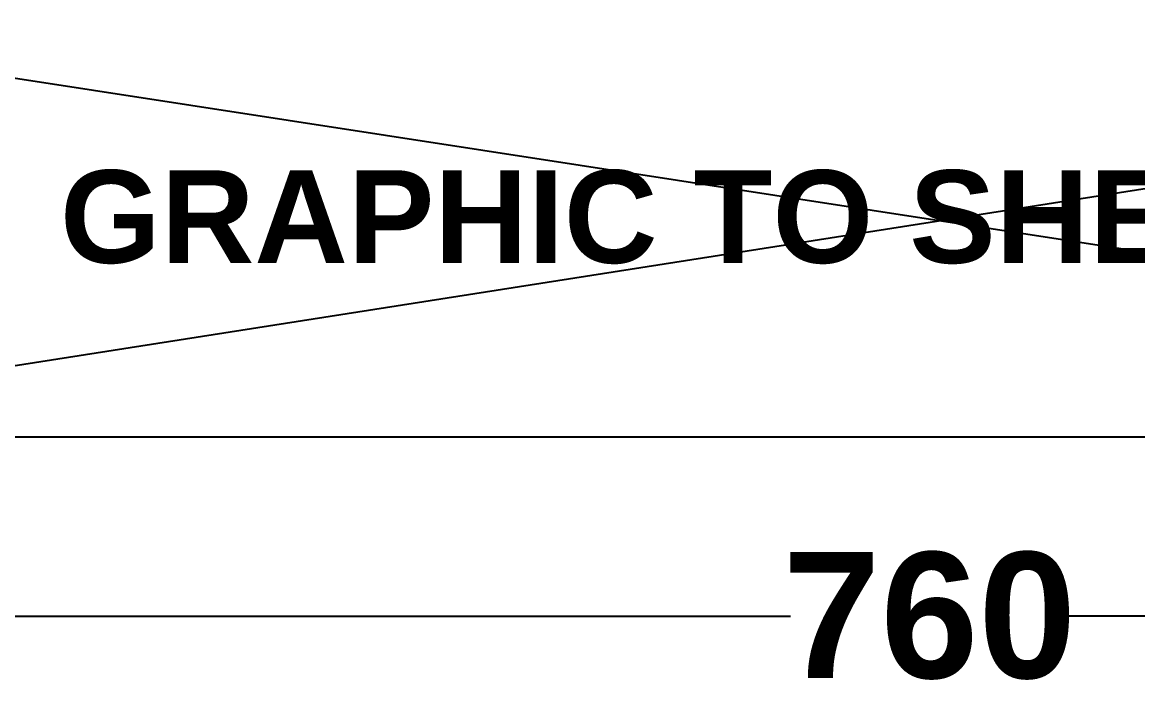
# Model space of a CAD drawing. Header units: centimetres. Extents: x 2 to 137806, y -77553 to 10.
# Drawn here: x 135222 to 135531.9, y -76681.5 to -76493.6 of the extents above; entities that cross this region are included whole.
import ezdxf

# ---------------------------------------------------------------- set-up
doc = ezdxf.new("R2010")
doc.units = ezdxf.units.CM
doc.header["$LTSCALE"] = 40
doc.header["$MEASUREMENT"] = 0
doc.layers.add('WALL', color=7, linetype='Continuous')
doc.styles.get("Standard").update_dxf_attribs({"font": 'arialbd.ttf'})
doc.dimstyles.get("Standard").update_dxf_attribs({"dimtxt": 35, "dimasz": 10, "dimexe": 0.18, "dimexo": 0.0625, "dimgap": 0.09, "dimtad": 0, "dimtih": 1, "dimtoh": 1, "dimdec": 0, "dimzin": 0, "dimdsep": 46, "dimtxsty": 'Standard', "dimcen": 0.09, "dimadec": 0, "dimazin": 0, "dimtfac": 1, "dimtdec": 0, "dimtofl": 0, "dimtmove": 0, "dimatfit": 3, "dimfxl": 1, "dimtolj": 1, "dimtzin": 0, "dimarcsym": 0})

# ---------------------------------------------------------------- blocks, each defined once
blk = doc.blocks.new('*D178')
at = {"layer": 'Defpoints', "color": 0, "transparency": 16777216}
for p in [(135094.05, -76608.75), (135854.05, -76608.75), (135854.05, -76658.55)]:
    blk.add_point(p, dxfattribs=at)
at = {"layer": 'WALL', "color": 0, "lineweight": -2, "transparency": 16777216}
for p, q in [((135094.05, -76608.81), (135094.05, -76658.73)), ((135854.05, -76608.81), (135854.05, -76658.73)), ((135104.05, -76658.55), (135435.42, -76658.55)), ((135844.05, -76658.55), (135512.69, -76658.55))]:
    blk.add_line(p, q, dxfattribs=at)
at = {"layer": 'WALL', "color": 0, "transparency": 16777216}
for points in [[(135104.05, -76656.88), (135104.05, -76660.21), (135094.05, -76658.55)], [(135844.05, -76656.88), (135844.05, -76660.21), (135854.05, -76658.55)]]:
    blk.add_solid(points, dxfattribs=at)
at = {"layer": 'WALL', "color": 0, "transparency": 16777216, "insert": (135474.05, -76658.55), "char_height": 35, "attachment_point": 5}
blk.add_mtext('\\A1;760', dxfattribs=at)

msp = doc.modelspace()

# ---------------------------------------------------------------- linework, layer by layer
at = {"layer": 'WALL'}
for p, q in [((135094.05, -76489.75), (135854.05, -76606.75)), ((135854.05, -76489.75), (135094.05, -76608.75)), ((135094.05, -76608.75), (135854.05, -76608.75))]:
    msp.add_line(p, q, dxfattribs=at)

# ---------------------------------------------------------------- texts
at = {"layer": 'WALL', "insert": (135232.52, -76534.7), "char_height": 25.7638, "attachment_point": 1}
msp.add_mtext_dynamic_manual_height_columns('GRAPHIC TO SHELF EDGE', width=776.7584, gutter_width=0.469, heights=[70.02], dxfattribs=at)

# ---------------------------------------------------------------- dimensions: what is measured, and where the dimension line sits
at = {"layer": 'WALL', "color": 1}
dim = msp.add_linear_dim(base=(135854.05, -76658.55), p1=(135094.05, -76608.75), p2=(135854.05, -76608.75), dimstyle='Standard', dxfattribs=at)
dim.commit()
dim.dimension.update_dxf_attribs({"geometry": '*D178', "text_midpoint": (135474.05, -76658.55)})

doc.saveas('drawing.dxf')
